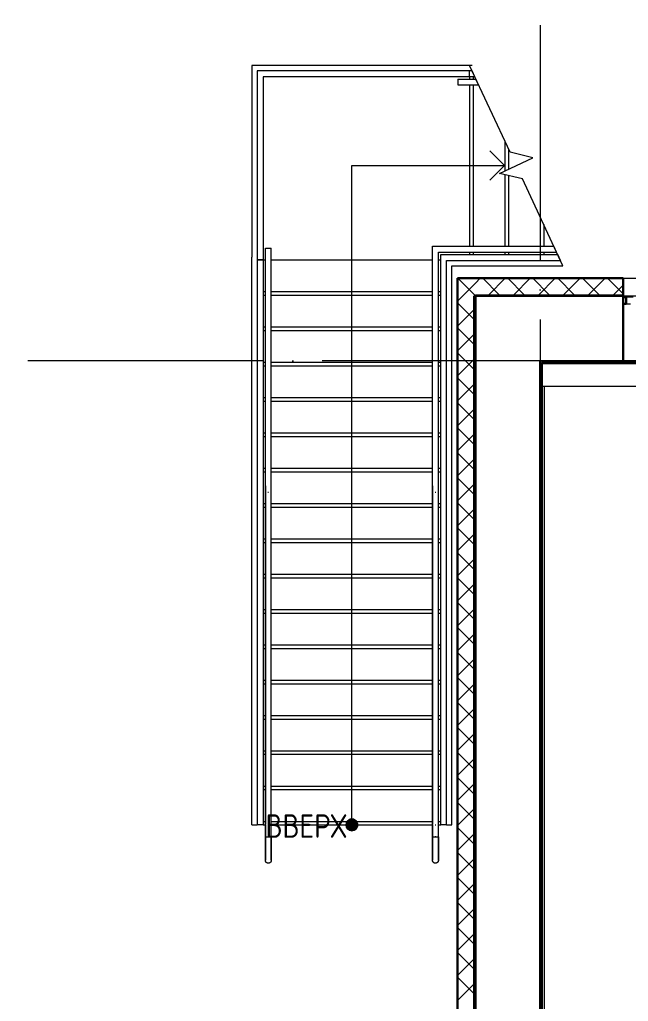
# Model space of a CAD drawing. Header units: millimetres. Extents: x -88595 to 880822, y -1054509 to -148035.
# Drawn here: x 149040 to 154212, y -241293 to -232955 of the extents above; entities that cross this region are included whole.
import ezdxf

# ---------------------------------------------------------------- set-up
doc = ezdxf.new("R2010")
doc.units = ezdxf.units.MM
doc.linetypes.add('ADSK_Линия сетки', pattern=[25, 20, -2.5, 0, -2.5])
for name, color, linetype, lineweight in [('_ Окна', 7, 'Continuous', 30), ('Лестницы', 7, 'Continuous', 9), ('Оборудование', 7, 'Continuous', 18), ('Ограждение', 7, 'Continuous', 9), ('Оси', 7, 'Continuous', 9), ('Стены внутренние', 7, 'Continuous', 18), ('Стены наружные', 7, 'Continuous', 18), ('Стены штриховка', 7, 'Continuous', 9), ('Стрелки вверх', 7, 'Continuous', 18), ('Траектории лестницы', 7, 'Continuous', 18)]:
    doc.layers.add(name, color=color, linetype=linetype, lineweight=lineweight)
doc.styles.add('GOST Common_1', font='GOST_Common.ttf', dxfattribs={"width": 0.9, "height": 500})

# ---------------------------------------------------------------- blocks, each defined once
blk = doc.blocks.new('1 этаж')
at = {"layer": 'Стрелки вверх'}
h = blk.add_hatch(color=256, dxfattribs=at)
edge = h.paths.add_edge_path()
edge.add_arc((187992.7, 688519.6), 50, 0, 360)
blk.add_hatch(color=256, dxfattribs=at).paths.add_polyline_path([(187992.7, 688469.6), (188019.7, 688477.5), (188038.2, 688498.8), (188042.2, 688526.7), (188030.5, 688552.3), (188006.8, 688567.6), (187978.6, 688567.6), (187954.9, 688552.3), (187943.2, 688526.7), (187947.2, 688498.8), (187965.7, 688477.5)])
at = {"layer": '_ Окна'}
for p, q in [((190322.7, 693002.6), (190297.7, 693002.6)), ((190297.7, 692944.6), (190322.7, 692944.6)), ((190322.7, 692944.6), (190322.7, 693002.6))]:
    blk.add_line(p, q, dxfattribs=at)
at = {"layer": '_ Окна', "lineweight": 18}
for p, q in [((190382.2, 693002.6), (190322.7, 693002.6)), ((190322.7, 693002.6), (190322.7, 692944.6)), ((190322.7, 692944.6), (190360.7, 692944.6))]:
    blk.add_line(p, q, dxfattribs=at)
at = {"layer": 'Лестницы'}
for p, q in [((187142.7, 694969.6), (187142.7, 693342.2)), ((189015.3, 694969.6), (187142.7, 694969.6)), ((189336.2, 694232.9), (188992.7, 694969.6)), ((188992.7, 694874.6), (188992.7, 694854.6)), ((189022.7, 694874.6), (189022.7, 694854.6)), ((188992.7, 694804.6), (188992.7, 693434.6)), ((189022.7, 694804.6), (189022.7, 693434.6)), ((189292.7, 694326.3), (189292.7, 694074.7)), ((189247.5, 694053.6), (189530.7, 694185.6)), ((189322.7, 694261.9), (189322.7, 694088.7)), ((189530.7, 694185.6), (189336.2, 694232.9)), ((189441.9, 694006.3), (189247.5, 694053.6)), ((189292.7, 694042.6), (189292.7, 693434.6)), ((189322.7, 694035.3), (189322.7, 693434.6)), ((189785.4, 693269.6), (189441.9, 694006.3)), ((189592.7, 693682.9), (189592.7, 693434.6)), ((189622.7, 693618.6), (189622.7, 693434.6)), ((188992.7, 693384.6), (188992.7, 693364.6)), ((189022.7, 693384.6), (189022.7, 693364.6)), ((189292.7, 693384.6), (189292.7, 693364.6)), ((189322.7, 693384.6), (189322.7, 693364.6)), ((189592.7, 693384.6), (189592.7, 693364.6)), ((189622.7, 693384.6), (189622.7, 693364.6)), ((187142.7, 688519.6), (187142.7, 693342.2)), ((187237.3, 693319.6), (187257.3, 693319.6)), ((187307.3, 693319.6), (188677.7, 693319.6)), ((188727.7, 693319.6), (188747.7, 693319.6)), ((188842.7, 693269.6), (189015.3, 693269.6)), ((188842.7, 688519.6), (188842.7, 693269.6)), ((189015.3, 693269.6), (189785.4, 693269.6)), ((187237.3, 693049.6), (187257.3, 693049.6)), ((187237.3, 693019.6), (187257.3, 693019.6)), ((187307.3, 693049.6), (188677.7, 693049.6)), ((187307.3, 693019.6), (188677.7, 693019.6)), ((188727.7, 693049.6), (188747.7, 693049.6)), ((188727.7, 693019.6), (188747.7, 693019.6)), ((187237.3, 692749.6), (187257.3, 692749.6)), ((187237.3, 692719.6), (187257.3, 692719.6)), ((187307.3, 692749.6), (188677.7, 692749.6)), ((187307.3, 692719.6), (188677.7, 692719.6)), ((188727.7, 692749.6), (188747.7, 692749.6)), ((188727.7, 692719.6), (188747.7, 692719.6)), ((187237.3, 692449.6), (187257.3, 692449.6)), ((187307.3, 692449.6), (188677.7, 692449.6)), ((188727.7, 692449.6), (188747.7, 692449.6)), ((187237.3, 692419.6), (187257.3, 692419.6)), ((187307.3, 692419.6), (188677.7, 692419.6)), ((188727.7, 692419.6), (188747.7, 692419.6)), ((187237.3, 692149.6), (187257.3, 692149.6)), ((187237.3, 692119.6), (187257.3, 692119.6)), ((187307.3, 692149.6), (188677.7, 692149.6)), ((187307.3, 692119.6), (188677.7, 692119.6)), ((188727.7, 692149.6), (188747.7, 692149.6)), ((188727.7, 692119.6), (188747.7, 692119.6)), ((187237.3, 691849.6), (187257.3, 691849.6)), ((187307.3, 691849.6), (188677.7, 691849.6)), ((188727.7, 691849.6), (188747.7, 691849.6)), ((187237.3, 691819.6), (187257.3, 691819.6)), ((187307.3, 691819.6), (188677.7, 691819.6)), ((188727.7, 691819.6), (188747.7, 691819.6)), ((187237.3, 691549.6), (187257.3, 691549.6)), ((187237.3, 691519.6), (187257.3, 691519.6)), ((187307.3, 691549.6), (188677.7, 691549.6)), ((187307.3, 691519.6), (188677.7, 691519.6)), ((188727.7, 691549.6), (188747.7, 691549.6)), ((188727.7, 691519.6), (188747.7, 691519.6)), ((187237.3, 691249.6), (187257.3, 691249.6)), ((187237.3, 691219.6), (187257.3, 691219.6)), ((187307.3, 691249.6), (188677.7, 691249.6)), ((187307.3, 691219.6), (188677.7, 691219.6)), ((188727.7, 691249.6), (188747.7, 691249.6)), ((188727.7, 691219.6), (188747.7, 691219.6)), ((187237.3, 690949.6), (187257.3, 690949.6)), ((187307.3, 690949.6), (188677.7, 690949.6)), ((188727.7, 690949.6), (188747.7, 690949.6)), ((187237.3, 690919.6), (187257.3, 690919.6)), ((187307.3, 690919.6), (188677.7, 690919.6)), ((188727.7, 690919.6), (188747.7, 690919.6)), ((187237.3, 690649.6), (187257.3, 690649.6)), ((187237.3, 690619.6), (187257.3, 690619.6)), ((187307.3, 690649.6), (188677.7, 690649.6)), ((187307.3, 690619.6), (188677.7, 690619.6)), ((188727.7, 690649.6), (188747.7, 690649.6)), ((188727.7, 690619.6), (188747.7, 690619.6)), ((187237.3, 690349.6), (187257.3, 690349.6)), ((187307.3, 690349.6), (188677.7, 690349.6)), ((188727.7, 690349.6), (188747.7, 690349.6)), ((187237.3, 690319.6), (187257.3, 690319.6)), ((187307.3, 690319.6), (188677.7, 690319.6)), ((188727.7, 690319.6), (188747.7, 690319.6)), ((187237.3, 690049.6), (187257.3, 690049.6)), ((187237.3, 690019.6), (187257.3, 690019.6)), ((187307.3, 690049.6), (188677.7, 690049.6)), ((187307.3, 690019.6), (188677.7, 690019.6)), ((188727.7, 690049.6), (188747.7, 690049.6)), ((188727.7, 690019.6), (188747.7, 690019.6)), ((187237.3, 689749.6), (187257.3, 689749.6)), ((187237.3, 689719.6), (187257.3, 689719.6)), ((187307.3, 689749.6), (188677.7, 689749.6)), ((187307.3, 689719.6), (188677.7, 689719.6)), ((188727.7, 689749.6), (188747.7, 689749.6)), ((188727.7, 689719.6), (188747.7, 689719.6)), ((187237.3, 689449.6), (187257.3, 689449.6)), ((187307.3, 689449.6), (188677.7, 689449.6)), ((188727.7, 689449.6), (188747.7, 689449.6)), ((187237.3, 689419.6), (187257.3, 689419.6)), ((187307.3, 689419.6), (188677.7, 689419.6)), ((188727.7, 689419.6), (188747.7, 689419.6)), ((187237.3, 689149.6), (187257.3, 689149.6)), ((187237.3, 689119.6), (187257.3, 689119.6)), ((187307.3, 689149.6), (188677.7, 689149.6)), ((187307.3, 689119.6), (188677.7, 689119.6)), ((188727.7, 689149.6), (188747.7, 689149.6)), ((188727.7, 689119.6), (188747.7, 689119.6)), ((187237.3, 688849.6), (187257.3, 688849.6)), ((187307.3, 688849.6), (188677.7, 688849.6)), ((188727.7, 688849.6), (188747.7, 688849.6)), ((187237.3, 688819.6), (187257.3, 688819.6)), ((187307.3, 688819.6), (188677.7, 688819.6)), ((188727.7, 688819.6), (188747.7, 688819.6)), ((187142.7, 688519.6), (187187.3, 688519.6)), ((187237.3, 688549.6), (187257.3, 688549.6)), ((187237.3, 688519.6), (187257.3, 688519.6)), ((187307.3, 688549.6), (188677.7, 688549.6)), ((187307.3, 688519.6), (188677.7, 688519.6)), ((188727.7, 688549.6), (188747.7, 688549.6)), ((188727.7, 688519.6), (188747.7, 688519.6)), ((188797.7, 688519.6), (188842.7, 688519.6))]:
    blk.add_line(p, q, dxfattribs=at)
at = {"layer": 'Ограждение'}
for p, q in [((187187.3, 694924.6), (187187.3, 693319.6)), ((188992.7, 694924.6), (187187.3, 694924.6)), ((187237.3, 694874.6), (187237.3, 693319.6)), ((188992.7, 694874.6), (187237.3, 694874.6)), ((188892.7, 694854.6), (188892.7, 694804.6)), ((188892.7, 694854.6), (188992.7, 694854.6)), ((188992.7, 694874.6), (188992.7, 694924.6)), ((189013.7, 694924.6), (188992.7, 694924.6)), ((189037, 694874.6), (188992.7, 694874.6)), ((188992.7, 694854.6), (189046.3, 694854.6)), ((189037, 694874.6), (189013.7, 694924.6)), ((189037, 694874.6), (189013.7, 694924.6)), ((189069.7, 694804.6), (189046.3, 694854.6)), ((188892.7, 694804.6), (188992.7, 694804.6)), ((188992.7, 694804.6), (189069.7, 694804.6)), ((188677.7, 693434.6), (188828.1, 693434.6)), ((188677.7, 693284.2), (188677.7, 693434.6)), ((188828.1, 693434.6), (189708.5, 693434.6)), ((189731.8, 693384.6), (189708.5, 693434.6)), ((187257.3, 693419.6), (187307.3, 693419.6)), ((187257.3, 693019.6), (187257.3, 693419.6)), ((187307.3, 693019.6), (187307.3, 693419.6)), ((188727.7, 693384.6), (188828.1, 693384.6)), ((188727.7, 693284.2), (188727.7, 693384.6)), ((188747.7, 693364.6), (189047.7, 693364.6)), ((188747.7, 693019.6), (188747.7, 693364.6)), ((188828.1, 693384.6), (189731.8, 693384.6)), ((189047.7, 693364.6), (189741.1, 693364.6)), ((189764.5, 693314.6), (189741.1, 693364.6)), ((189764.5, 693314.6), (189741.1, 693364.6)), ((187187.3, 693319.6), (187237.3, 693319.6)), ((187187.3, 693319.6), (187187.3, 693019.6)), ((187237.3, 693319.6), (187187.3, 693319.6)), ((187237.3, 693319.6), (187237.3, 693019.6)), ((188677.7, 693019.6), (188677.7, 693284.2)), ((188727.7, 693019.6), (188727.7, 693284.2)), ((188797.7, 693314.6), (189047.7, 693314.6)), ((188797.7, 693019.6), (188797.7, 693314.6)), ((189047.7, 693314.6), (189764.5, 693314.6)), ((187187.3, 693019.6), (187187.3, 688519.6)), ((187237.3, 693019.6), (187237.3, 688519.6)), ((187257.3, 688519.6), (187257.3, 693019.6)), ((187307.3, 688519.6), (187307.3, 693019.6)), ((188677.7, 688519.6), (188677.7, 693019.6)), ((188727.7, 688519.6), (188727.7, 693019.6)), ((188747.7, 688519.6), (188747.7, 693019.6)), ((188797.7, 688519.6), (188797.7, 693019.6)), ((190297.7, 692462.6), (192047.7, 692462.6)), ((193137.7, 692242.6), (189607.7, 692242.6)), ((189627.7, 686947.6), (189627.7, 692242.6)), ((187257.3, 691399.4), (187257.3, 688525.8)), ((187307.3, 688525.8), (187307.3, 691399.4)), ((188677.7, 691399.4), (188677.7, 688525.8)), ((188727.7, 688525.8), (188727.7, 691399.4)), ((187237.3, 688519.6), (187187.3, 688519.6)), ((187257.3, 688520.2), (187257.3, 688419.6)), ((187257.3, 688419.6), (187257.3, 688519.6)), ((187307.3, 688419.6), (187307.3, 688520.2)), ((187307.3, 688419.6), (187307.3, 688519.6)), ((188677.7, 688520.2), (188677.7, 688419.6)), ((188677.7, 688419.6), (188677.7, 688519.6)), ((188727.7, 688419.6), (188727.7, 688520.2)), ((188727.7, 688419.6), (188727.7, 688519.6)), ((188797.7, 688519.6), (188747.7, 688519.6)), ((187257.3, 688419.6), (187307.3, 688419.6)), ((187280, 688419.6), (187284.6, 688419.6)), ((187282.3, 688419.6), (187280, 688419.6)), ((187284.6, 688419.6), (187282.3, 688419.6)), ((188677.7, 688419.6), (188727.7, 688419.6)), ((188700.4, 688419.6), (188705, 688419.6)), ((188702.7, 688419.6), (188700.4, 688419.6)), ((188705, 688419.6), (188702.7, 688419.6))]:
    blk.add_line(p, q, dxfattribs=at)
at = {"layer": 'Ограждение', "flags": 128}
for points in [[(187279.6, 691346.4), (187282.3, 691346.1), (187285.1, 691346.4)], [(188700, 691346.4), (188702.7, 691346.1), (188705.5, 691346.4)], [(187257.3, 688419.6), (187257.3, 688411.6), (187257.3, 688403.6), (187257.3, 688395.7), (187257.3, 688387.7), (187257.3, 688379.9), (187257.3, 688372.1), (187257.3, 688364.3), (187257.3, 688356.7), (187257.3, 688349.1), (187257.3, 688341.7), (187257.3, 688334.4), (187257.3, 688327.2), (187257.3, 688320.2), (187257.3, 688313.4), (187257.3, 688306.7), (187257.3, 688300.2), (187257.3, 688293.8), (187257.3, 688287.7), (187257.3, 688281.8), (187257.3, 688276.1), (187257.3, 688270.7), (187257.3, 688265.5), (187257.3, 688260.5), (187257.3, 688255.8), (187257.3, 688251.3), (187257.3, 688247.1), (187257.3, 688243.2), (187257.3, 688239.6), (187257.3, 688236.2), (187257.3, 688233.2), (187257.3, 688230.4), (187257.3, 688228), (187257.3, 688225.9), (187257.3, 688224), (187257.3, 688222.5), (187257.3, 688221.3), (187257.3, 688220.4), (187257.3, 688219.9), (187257.3, 688219.6), (187257.3, 688219.6)], [(187257.3, 688219.6), (187257.3, 688219.8), (187257.3, 688220.2), (187257.3, 688221), (187257.3, 688222.2), (187257.3, 688223.6), (187257.3, 688225.3), (187257.3, 688227.4), (187257.3, 688229.8), (187257.3, 688232.4), (187257.3, 688235.4), (187257.3, 688238.7), (187257.3, 688242.2), (187257.3, 688246), (187257.3, 688250.2), (187257.3, 688254.5), (187257.3, 688259.2), (187257.3, 688264.1), (187257.3, 688269.2), (187257.3, 688274.6), (187257.3, 688280.3), (187257.3, 688286.1), (187257.3, 688292.2), (187257.3, 688298.4), (187257.3, 688304.9), (187257.3, 688311.5), (187257.3, 688318.4), (187257.3, 688325.3), (187257.3, 688332.5), (187257.3, 688339.7), (187257.3, 688347.1), (187257.3, 688354.6), (187257.3, 688362.3), (187257.3, 688370), (187257.3, 688377.8), (187257.3, 688385.6), (187257.3, 688393.5), (187257.3, 688401.5), (187257.3, 688409.4), (187257.3, 688417.4), (187257.3, 688419.6)], [(187307.3, 688419.6), (187307.3, 688411.6), (187307.3, 688403.6), (187307.3, 688395.7), (187307.3, 688387.7), (187307.3, 688379.9), (187307.3, 688372.1), (187307.3, 688364.3), (187307.3, 688356.7), (187307.3, 688349.1), (187307.3, 688341.7), (187307.3, 688334.4), (187307.3, 688327.2), (187307.3, 688320.2), (187307.3, 688313.4), (187307.3, 688306.7), (187307.3, 688300.2), (187307.3, 688293.8), (187307.3, 688287.7), (187307.3, 688281.8), (187307.3, 688276.1), (187307.3, 688270.7), (187307.3, 688265.5), (187307.3, 688260.5), (187307.3, 688255.8), (187307.3, 688251.3), (187307.3, 688247.1), (187307.3, 688243.2), (187307.3, 688239.6), (187307.3, 688236.2), (187307.3, 688233.2), (187307.3, 688230.4), (187307.3, 688228), (187307.3, 688225.9), (187307.3, 688224), (187307.3, 688222.5), (187307.3, 688221.3), (187307.3, 688220.4), (187307.3, 688219.9), (187307.3, 688219.6), (187307.3, 688219.6)], [(187307.3, 688219.6), (187307.3, 688219.8), (187307.3, 688220.2), (187307.3, 688221), (187307.3, 688222.2), (187307.3, 688223.6), (187307.3, 688225.3), (187307.3, 688227.4), (187307.3, 688229.8), (187307.3, 688232.4), (187307.3, 688235.4), (187307.3, 688238.7), (187307.3, 688242.2), (187307.3, 688246), (187307.3, 688250.2), (187307.3, 688254.5), (187307.3, 688259.2), (187307.3, 688264.1), (187307.3, 688269.2), (187307.3, 688274.6), (187307.3, 688280.3), (187307.3, 688286.1), (187307.3, 688292.2), (187307.3, 688298.4), (187307.3, 688304.9), (187307.3, 688311.5), (187307.3, 688318.4), (187307.3, 688325.3), (187307.3, 688332.5), (187307.3, 688339.7), (187307.3, 688347.1), (187307.3, 688354.6), (187307.3, 688362.3), (187307.3, 688370), (187307.3, 688377.8), (187307.3, 688385.6), (187307.3, 688393.5), (187307.3, 688401.5), (187307.3, 688409.4), (187307.3, 688417.4), (187307.3, 688419.6)], [(188677.7, 688419.6), (188677.7, 688411.6), (188677.7, 688403.6), (188677.7, 688395.7), (188677.7, 688387.7), (188677.7, 688379.9), (188677.7, 688372.1), (188677.7, 688364.3), (188677.7, 688356.7), (188677.7, 688349.1), (188677.7, 688341.7), (188677.7, 688334.4), (188677.7, 688327.2), (188677.7, 688320.2), (188677.7, 688313.4), (188677.7, 688306.7), (188677.7, 688300.2), (188677.7, 688293.8), (188677.7, 688287.7), (188677.7, 688281.8), (188677.7, 688276.1), (188677.7, 688270.7), (188677.7, 688265.5), (188677.7, 688260.5), (188677.7, 688255.8), (188677.7, 688251.3), (188677.7, 688247.1), (188677.7, 688243.2), (188677.7, 688239.6), (188677.7, 688236.2), (188677.7, 688233.2), (188677.7, 688230.4), (188677.7, 688228), (188677.7, 688225.9), (188677.7, 688224), (188677.7, 688222.5), (188677.7, 688221.3), (188677.7, 688220.4), (188677.7, 688219.9), (188677.7, 688219.6), (188677.7, 688219.6)], [(188677.7, 688219.6), (188677.7, 688219.8), (188677.7, 688220.2), (188677.7, 688221), (188677.7, 688222.2), (188677.7, 688223.6), (188677.7, 688225.3), (188677.7, 688227.4), (188677.7, 688229.8), (188677.7, 688232.4), (188677.7, 688235.4), (188677.7, 688238.7), (188677.7, 688242.2), (188677.7, 688246), (188677.7, 688250.2), (188677.7, 688254.5), (188677.7, 688259.2), (188677.7, 688264.1), (188677.7, 688269.2), (188677.7, 688274.6), (188677.7, 688280.3), (188677.7, 688286.1), (188677.7, 688292.2), (188677.7, 688298.4), (188677.7, 688304.9), (188677.7, 688311.5), (188677.7, 688318.4), (188677.7, 688325.3), (188677.7, 688332.5), (188677.7, 688339.7), (188677.7, 688347.1), (188677.7, 688354.6), (188677.7, 688362.3), (188677.7, 688370), (188677.7, 688377.8), (188677.7, 688385.6), (188677.7, 688393.5), (188677.7, 688401.5), (188677.7, 688409.4), (188677.7, 688417.4), (188677.7, 688419.6)], [(188727.7, 688419.6), (188727.7, 688411.6), (188727.7, 688403.6), (188727.7, 688395.7), (188727.7, 688387.7), (188727.7, 688379.9), (188727.7, 688372.1), (188727.7, 688364.3), (188727.7, 688356.7), (188727.7, 688349.1), (188727.7, 688341.7), (188727.7, 688334.4), (188727.7, 688327.2), (188727.7, 688320.2), (188727.7, 688313.4), (188727.7, 688306.7), (188727.7, 688300.2), (188727.7, 688293.8), (188727.7, 688287.7), (188727.7, 688281.8), (188727.7, 688276.1), (188727.7, 688270.7), (188727.7, 688265.5), (188727.7, 688260.5), (188727.7, 688255.8), (188727.7, 688251.3), (188727.7, 688247.1), (188727.7, 688243.2), (188727.7, 688239.6), (188727.7, 688236.2), (188727.7, 688233.2), (188727.7, 688230.4), (188727.7, 688228), (188727.7, 688225.9), (188727.7, 688224), (188727.7, 688222.5), (188727.7, 688221.3), (188727.7, 688220.4), (188727.7, 688219.9), (188727.7, 688219.6), (188727.7, 688219.6)], [(188727.7, 688219.6), (188727.7, 688219.8), (188727.7, 688220.2), (188727.7, 688221), (188727.7, 688222.2), (188727.7, 688223.6), (188727.7, 688225.3), (188727.7, 688227.4), (188727.7, 688229.8), (188727.7, 688232.4), (188727.7, 688235.4), (188727.7, 688238.7), (188727.7, 688242.2), (188727.7, 688246), (188727.7, 688250.2), (188727.7, 688254.5), (188727.7, 688259.2), (188727.7, 688264.1), (188727.7, 688269.2), (188727.7, 688274.6), (188727.7, 688280.3), (188727.7, 688286.1), (188727.7, 688292.2), (188727.7, 688298.4), (188727.7, 688304.9), (188727.7, 688311.5), (188727.7, 688318.4), (188727.7, 688325.3), (188727.7, 688332.5), (188727.7, 688339.7), (188727.7, 688347.1), (188727.7, 688354.6), (188727.7, 688362.3), (188727.7, 688370), (188727.7, 688377.8), (188727.7, 688385.6), (188727.7, 688393.5), (188727.7, 688401.5), (188727.7, 688409.4), (188727.7, 688417.4), (188727.7, 688419.6)], [(187282.3, 688194.6), (187281.3, 688194.6), (187280.3, 688194.7), (187279.3, 688194.8), (187278.3, 688194.9), (187277.3, 688195.1), (187276.4, 688195.3), (187275.4, 688195.6), (187274.4, 688195.9), (187273.5, 688196.2), (187272.6, 688196.6), (187271.7, 688197), (187270.8, 688197.4), (187269.9, 688197.9), (187269, 688198.4), (187268.2, 688199), (187267.4, 688199.6), (187266.6, 688200.2), (187265.8, 688200.8), (187265.1, 688201.5), (187264.4, 688202.2), (187263.7, 688202.9), (187263, 688203.7), (187262.4, 688204.5), (187261.8, 688205.3), (187261.3, 688206.1), (187260.8, 688206.9), (187260.3, 688207.8), (187259.8, 688208.7), (187259.4, 688209.6), (187259, 688210.5), (187258.7, 688211.5), (187258.4, 688212.4), (187258.1, 688213.4), (187257.9, 688214.4), (187257.7, 688215.4), (187257.5, 688216.3), (187257.4, 688217.3), (187257.3, 688218.3), (187257.3, 688219.3), (187257.3, 688219.6)], [(187307.3, 688219.6), (187307.3, 688218.6), (187307.2, 688217.6), (187307.1, 688216.6), (187307, 688215.6), (187306.8, 688214.6), (187306.6, 688213.7), (187306.3, 688212.7), (187306, 688211.7), (187305.7, 688210.8), (187305.3, 688209.9), (187304.9, 688209), (187304.5, 688208.1), (187304, 688207.2), (187303.5, 688206.3), (187302.9, 688205.5), (187302.4, 688204.7), (187301.8, 688203.9), (187301.1, 688203.1), (187300.4, 688202.4), (187299.7, 688201.7), (187299, 688201), (187298.2, 688200.3), (187297.5, 688199.7), (187296.6, 688199.1), (187295.8, 688198.6), (187295, 688198), (187294.1, 688197.6), (187293.2, 688197.1), (187292.3, 688196.7), (187291.4, 688196.3), (187290.4, 688196), (187289.5, 688195.7), (187288.5, 688195.4), (187287.5, 688195.2), (187286.6, 688195), (187285.6, 688194.8), (187284.6, 688194.7), (187283.6, 688194.6), (187282.6, 688194.6), (187282.3, 688194.6)], [(188702.7, 688194.6), (188701.7, 688194.6), (188700.7, 688194.7), (188699.7, 688194.8), (188698.7, 688194.9), (188697.7, 688195.1), (188696.8, 688195.3), (188695.8, 688195.6), (188694.8, 688195.9), (188693.9, 688196.2), (188693, 688196.6), (188692.1, 688197), (188691.2, 688197.4), (188690.3, 688197.9), (188689.4, 688198.4), (188688.6, 688199), (188687.8, 688199.6), (188687, 688200.2), (188686.2, 688200.8), (188685.5, 688201.5), (188684.8, 688202.2), (188684.1, 688202.9), (188683.4, 688203.7), (188682.8, 688204.5), (188682.2, 688205.3), (188681.7, 688206.1), (188681.2, 688206.9), (188680.7, 688207.8), (188680.2, 688208.7), (188679.8, 688209.6), (188679.4, 688210.5), (188679.1, 688211.5), (188678.8, 688212.4), (188678.5, 688213.4), (188678.3, 688214.4), (188678.1, 688215.4), (188677.9, 688216.3), (188677.8, 688217.3), (188677.7, 688218.3), (188677.7, 688219.3), (188677.7, 688219.6)], [(188727.7, 688219.6), (188727.7, 688218.6), (188727.6, 688217.6), (188727.5, 688216.6), (188727.4, 688215.6), (188727.2, 688214.6), (188727, 688213.7), (188726.7, 688212.7), (188726.4, 688211.7), (188726.1, 688210.8), (188725.7, 688209.9), (188725.3, 688209), (188724.9, 688208.1), (188724.4, 688207.2), (188723.9, 688206.3), (188723.3, 688205.5), (188722.8, 688204.7), (188722.2, 688203.9), (188721.5, 688203.1), (188720.8, 688202.4), (188720.1, 688201.7), (188719.4, 688201), (188718.6, 688200.3), (188717.9, 688199.7), (188717, 688199.1), (188716.2, 688198.6), (188715.4, 688198), (188714.5, 688197.6), (188713.6, 688197.1), (188712.7, 688196.7), (188711.8, 688196.3), (188710.8, 688196), (188709.9, 688195.7), (188708.9, 688195.4), (188707.9, 688195.2), (188707, 688195), (188706, 688194.8), (188705, 688194.7), (188704, 688194.6), (188703, 688194.6), (188702.7, 688194.6)]]:
    blk.add_lwpolyline(points, dxfattribs=at)
at = {"layer": 'Ограждение'}
for points in [[(187280.2, 688519.6), (187280.9, 688519.6), (187282.3, 688519.6), (187283.7, 688519.6), (187284.4, 688519.6)], [(188700.6, 688519.6), (188701.3, 688519.6), (188702.7, 688519.6), (188704.1, 688519.6), (188704.8, 688519.6)]]:
    blk.add_open_spline(points, degree=3, dxfattribs=at)
at = {"layer": 'Оси', "linetype": 'ADSK_Линия сетки', "ltscale": 100}
for p, q in [((189592.7, 697813.2), (189592.7, 676562.6)), ((247242.7, 692462.6), (175520.4, 692462.6))]:
    blk.add_line(p, q, dxfattribs=at)
at = {"layer": 'Стены внутренние', "lineweight": 30}
for p, q in [((188890.7, 693164.6), (188890.7, 680360.6)), ((190297.7, 693164.6), (188890.7, 693164.6)), ((190297.7, 693022.6), (190297.7, 693164.6)), ((190297.7, 692462.6), (190297.7, 693012.6))]:
    blk.add_line(p, q, dxfattribs=at)
at = {"layer": 'Стены внутренние', "linetype": 'Continuous', "lineweight": 9}
for p, q in [((189042.7, 693012.6), (188892.7, 693162.6)), ((188892.7, 692972.2), (189042.7, 693122.2)), ((189042.7, 693122.2), (189083.2, 693162.6)), ((189244.8, 693022.6), (189104.8, 693162.6)), ((189155.3, 693022.6), (189295.3, 693162.6)), ((189456.9, 693022.6), (189316.9, 693162.6)), ((189345.7, 693162.6), (189344.5, 693164.6)), ((189367.4, 693022.6), (189507.4, 693162.6)), ((189669.1, 693022.6), (189529.1, 693162.6)), ((189580.3, 693162.6), (189579.2, 693164.6)), ((189579.6, 693022.6), (189719.6, 693162.6)), ((189881.2, 693022.6), (189741.2, 693162.6)), ((189791.7, 693022.6), (189931.7, 693162.6)), ((190093.3, 693022.6), (189953.3, 693162.6)), ((190003.8, 693022.6), (190143.8, 693162.6)), ((190075.5, 693164.6), (190074.5, 693162.9)), ((190295.7, 693032.4), (190165.5, 693162.6)), ((190166.9, 693162.6), (190165.8, 693164.6)), ((190215.9, 693022.6), (190295.7, 693102.4)), ((188892.7, 692944.7), (188890.7, 692941.2)), ((189042.7, 692800.4), (188892.7, 692950.4)), ((188892.7, 692760), (189042.7, 692910)), ((189042.7, 692588.3), (188892.7, 692738.3)), ((188892.7, 692547.9), (189042.7, 692697.9)), ((188892.7, 692524.9), (188890.7, 692528.3)), ((189042.7, 692376.2), (188892.7, 692526.2)), ((188892.7, 692335.8), (189042.7, 692485.8)), ((188892.7, 692335.1), (188890.7, 692331.6)), ((188892.7, 692321.6), (188890.7, 692325.1)), ((189042.7, 692164), (188892.7, 692314)), ((188892.7, 692123.6), (189042.7, 692273.6)), ((189042.7, 691951.9), (188892.7, 692101.9)), ((188892.7, 691911.5), (189042.7, 692061.5)), ((189042.7, 691739.8), (188892.7, 691889.8)), ((188892.7, 691699.4), (189042.7, 691849.4)), ((189042.7, 691527.7), (188892.7, 691677.7)), ((188892.7, 691487.2), (189042.7, 691637.2)), ((188892.7, 691522.3), (188890.7, 691518.8)), ((189042.7, 691315.5), (188892.7, 691465.5)), ((188892.7, 691275.1), (189042.7, 691425.1)), ((189042.7, 691103.4), (188892.7, 691253.4)), ((188892.7, 691063), (189042.7, 691213)), ((189042.7, 690891.3), (188892.7, 691041.3)), ((188892.7, 690850.8), (189042.7, 691000.8)), ((189042.7, 690679.1), (188892.7, 690829.1)), ((188892.7, 690638.7), (189042.7, 690788.7)), ((189042.7, 690467), (188892.7, 690617)), ((188892.7, 690426.6), (189042.7, 690576.6)), ((189042.7, 690254.9), (188892.7, 690404.9)), ((188892.7, 690214.4), (189042.7, 690364.4)), ((189042.7, 690042.7), (188892.7, 690192.7)), ((188892.7, 690099.9), (188890.7, 690096.4)), ((188892.7, 690002.3), (189042.7, 690152.3)), ((188892.7, 690086.4), (188890.7, 690089.9)), ((189042.7, 689830.6), (188892.7, 689980.6)), ((188892.7, 689790.2), (189042.7, 689940.2)), ((189042.7, 689618.5), (188892.7, 689768.5)), ((188892.7, 689578), (189042.7, 689728)), ((189042.7, 689406.3), (188892.7, 689556.3)), ((188892.7, 689365.9), (189042.7, 689515.9)), ((188892.7, 689287.1), (188890.7, 689283.6)), ((189042.7, 689194.2), (188892.7, 689344.2)), ((188892.7, 689153.8), (189042.7, 689303.8)), ((189042.7, 688982.1), (188892.7, 689132.1)), ((188892.7, 688941.7), (189042.7, 689091.7)), ((189042.7, 688769.9), (188892.7, 688919.9)), ((188892.7, 688729.5), (189042.7, 688879.5)), ((189042.7, 688557.8), (188892.7, 688707.8)), ((188892.7, 688517.4), (189042.7, 688667.4)), ((189042.7, 688345.7), (188892.7, 688495.7)), ((188892.7, 688305.3), (189042.7, 688455.3)), ((189042.7, 688133.5), (188892.7, 688283.5)), ((188892.7, 688093.1), (189042.7, 688243.1)), ((189042.7, 687921.4), (188892.7, 688071.4)), ((188892.7, 687881), (189042.7, 688031)), ((188892.7, 687851.2), (188890.7, 687854.7)), ((189042.7, 687709.3), (188892.7, 687859.3)), ((188892.7, 687668.9), (189042.7, 687818.9)), ((189042.7, 687497.1), (188892.7, 687647.1)), ((188892.7, 687456.7), (189042.7, 687606.7)), ((189042.7, 687285), (188892.7, 687435)), ((188892.7, 687244.6), (189042.7, 687394.6)), ((189042.7, 687072.9), (188892.7, 687222.9)), ((188892.7, 687032.5), (189042.7, 687182.5)), ((188892.7, 687051.9), (188890.7, 687048.4))]:
    blk.add_line(p, q, dxfattribs=at)
at = {"layer": 'Стены внутренние'}
for p, q in [((190297.7, 693164.6), (192047.7, 693164.6)), ((190297.7, 693012.6), (192047.7, 693012.6)), ((189592.7, 692462.6), (190297.7, 692462.6))]:
    blk.add_line(p, q, dxfattribs=at)
at = {"layer": 'Стены наружные', "lineweight": 30}
for p, q in [((190297.7, 693012.6), (190297.7, 693022.6)), ((189032.7, 693012.6), (190297.7, 693012.6)), ((189032.7, 693012.6), (189032.7, 680512.6)), ((189042.7, 680512.6), (189042.7, 693012.6)), ((189592.7, 692462.6), (189592.7, 681162.6)), ((193137.7, 692447.6), (189607.7, 692447.6)), ((189607.7, 686927.6), (189607.7, 692442.6)), ((189607.7, 692442.6), (193137.7, 692442.6)), ((190297.7, 692447.6), (190297.7, 692462.6))]:
    blk.add_line(p, q, dxfattribs=at)
at = {"layer": 'Стены наружные', "linetype": 'Continuous', "lineweight": 9}
for p, q in [((189042.7, 693002.3), (189032.7, 693002.3)), ((189042.7, 692902.3), (189032.7, 692902.3)), ((189042.7, 692802.3), (189032.7, 692802.3)), ((189042.7, 692702.3), (189032.7, 692702.3)), ((189042.7, 692602.3), (189032.7, 692602.3)), ((189042.7, 692502.3), (189032.7, 692502.3)), ((189640.9, 692447.6), (189655.9, 692462.6)), ((190065.2, 692447.6), (190080.2, 692462.6)), ((189042.7, 692402.3), (189032.7, 692402.3)), ((189592.7, 692399.4), (189607.7, 692414.4)), ((189042.7, 692302.3), (189032.7, 692302.3)), ((189042.7, 692202.3), (189032.7, 692202.3)), ((189042.7, 692102.3), (189032.7, 692102.3)), ((189042.7, 692002.3), (189032.7, 692002.3)), ((189592.7, 691975.1), (189607.7, 691990.1)), ((189042.7, 691902.3), (189032.7, 691902.3)), ((189042.7, 691802.3), (189032.7, 691802.3)), ((189042.7, 691702.3), (189032.7, 691702.3)), ((189042.7, 691602.3), (189032.7, 691602.3)), ((189592.7, 691550.8), (189607.7, 691565.8)), ((189042.7, 691502.3), (189032.7, 691502.3)), ((189042.7, 691402.3), (189032.7, 691402.3)), ((189042.7, 691302.3), (189032.7, 691302.3)), ((189042.7, 691202.3), (189032.7, 691202.3)), ((189042.7, 691102.3), (189032.7, 691102.3)), ((189592.7, 691126.6), (189607.7, 691141.6)), ((189042.7, 691002.3), (189032.7, 691002.3)), ((189042.7, 690902.3), (189032.7, 690902.3)), ((189042.7, 690802.3), (189032.7, 690802.3)), ((189042.7, 690702.3), (189032.7, 690702.3)), ((189592.7, 690702.3), (189607.7, 690717.3)), ((189042.7, 690602.3), (189032.7, 690602.3)), ((189042.7, 690502.3), (189032.7, 690502.3)), ((189042.7, 690402.3), (189032.7, 690402.3)), ((189042.7, 690302.3), (189032.7, 690302.3)), ((189592.7, 690278), (189607.7, 690293)), ((189042.7, 690202.3), (189032.7, 690202.3)), ((189042.7, 690102.3), (189032.7, 690102.3)), ((189042.7, 690002.3), (189032.7, 690002.3)), ((189042.7, 689902.3), (189032.7, 689902.3)), ((189592.7, 689853.8), (189607.7, 689868.8)), ((189042.7, 689802.3), (189032.7, 689802.3)), ((189042.7, 689702.3), (189032.7, 689702.3)), ((189042.7, 689602.3), (189032.7, 689602.3)), ((189042.7, 689502.3), (189032.7, 689502.3)), ((189592.7, 689429.5), (189607.7, 689444.5)), ((189042.7, 689402.3), (189032.7, 689402.3)), ((189042.7, 689302.3), (189032.7, 689302.3)), ((189042.7, 689202.3), (189032.7, 689202.3)), ((189042.7, 689102.3), (189032.7, 689102.3)), ((189592.7, 689005.3), (189607.7, 689020.3)), ((189042.7, 689002.3), (189032.7, 689002.3)), ((189042.7, 688902.3), (189032.7, 688902.3)), ((189042.7, 688802.3), (189032.7, 688802.3)), ((189042.7, 688702.3), (189032.7, 688702.3)), ((189042.7, 688602.3), (189032.7, 688602.3)), ((189592.7, 688581), (189607.7, 688596)), ((189042.7, 688502.3), (189032.7, 688502.3)), ((189042.7, 688402.3), (189032.7, 688402.3)), ((189042.7, 688302.3), (189032.7, 688302.3)), ((189042.7, 688202.3), (189032.7, 688202.3)), ((189042.7, 688102.3), (189032.7, 688102.3)), ((189592.7, 688156.7), (189607.7, 688171.7)), ((189042.7, 688002.3), (189032.7, 688002.3)), ((189042.7, 687902.3), (189032.7, 687902.3)), ((189042.7, 687802.3), (189032.7, 687802.3)), ((189042.7, 687702.3), (189032.7, 687702.3)), ((189592.7, 687732.5), (189607.7, 687747.5)), ((189042.7, 687602.3), (189032.7, 687602.3)), ((189042.7, 687502.3), (189032.7, 687502.3)), ((189042.7, 687402.3), (189032.7, 687402.3)), ((189042.7, 687302.3), (189032.7, 687302.3)), ((189592.7, 687308.2), (189607.7, 687323.2)), ((189042.7, 687202.3), (189032.7, 687202.3)), ((189042.7, 687102.3), (189032.7, 687102.3))]:
    blk.add_line(p, q, dxfattribs=at)
at = {"layer": 'Стены наружные'}
blk.add_line((190297.7, 692462.6), (189592.7, 692462.6), dxfattribs=at)
at = {"layer": 'Стены штриховка'}
for p, q in [((190295.7, 693162.6), (188890.7, 693162.6)), ((188892.7, 680360.6), (188892.7, 693164.6)), ((190295.7, 693162.6), (190295.7, 693022.6)), ((189042.7, 693022.6), (190297.7, 693022.6)), ((189042.7, 693022.6), (189042.7, 693012.6)), ((189607.7, 692447.6), (189607.7, 692442.6))]:
    blk.add_line(p, q, dxfattribs=at)
at = {"layer": 'Стрелки вверх'}
for p, q in [((189289.1, 694119.6), (189164.1, 694244.6)), ((187992.7, 694119.6), (188992.7, 694119.6)), ((187992.7, 693319.6), (187992.7, 694119.6)), ((188992.7, 694119.6), (189289.1, 694119.6)), ((189289.1, 694119.6), (189164.1, 693994.6)), ((187992.7, 693019.6), (187992.7, 693319.6)), ((187992.7, 692719.6), (187992.7, 693019.6)), ((187992.7, 692419.6), (187992.7, 692719.6)), ((187992.7, 692119.6), (187992.7, 692419.6)), ((187992.7, 691819.6), (187992.7, 692119.6)), ((187992.7, 691519.6), (187992.7, 691819.6)), ((187992.7, 691219.6), (187992.7, 691519.6)), ((187992.7, 690919.6), (187992.7, 691219.6)), ((187992.7, 690619.6), (187992.7, 690919.6)), ((187992.7, 690319.6), (187992.7, 690619.6)), ((187992.7, 690019.6), (187992.7, 690319.6)), ((187992.7, 689719.6), (187992.7, 690019.6)), ((187992.7, 689419.6), (187992.7, 689719.6)), ((187992.7, 689119.6), (187992.7, 689419.6)), ((187992.7, 688819.6), (187992.7, 689119.6)), ((187992.7, 688519.6), (187992.7, 688819.6)), ((187954.9, 688552.3), (187943.2, 688526.7)), ((187943.2, 688526.7), (187947.2, 688498.8)), ((187978.6, 688567.6), (187954.9, 688552.3)), ((188006.8, 688567.6), (187978.6, 688567.6)), ((188030.5, 688552.3), (188006.8, 688567.6)), ((188042.2, 688526.7), (188030.5, 688552.3)), ((188038.2, 688498.8), (188042.2, 688526.7)), ((187947.2, 688498.8), (187965.7, 688477.5)), ((187965.7, 688477.5), (187992.7, 688469.6)), ((187992.7, 688469.6), (188019.7, 688477.5)), ((188019.7, 688477.5), (188038.2, 688498.8))]:
    blk.add_line(p, q, dxfattribs=at)
blk.add_circle((187992.7, 688519.6), 50, dxfattribs=at)
at = {"layer": 'Траектории лестницы', "style": 'GOST Common_1', "width": 0.9}
blk.add_text('ВВЕРХ', height=200, dxfattribs=at).set_placement((187258.8, 688410.5))

msp = doc.modelspace()

# ---------------------------------------------------------------- block references
at = {"layer": 'Оборудование', "color": 5, "true_color": 0x0000ff}
msp.add_blockref('1 этаж', (-36129.5, -928314.5), dxfattribs=at)

doc.saveas('drawing.dxf')
